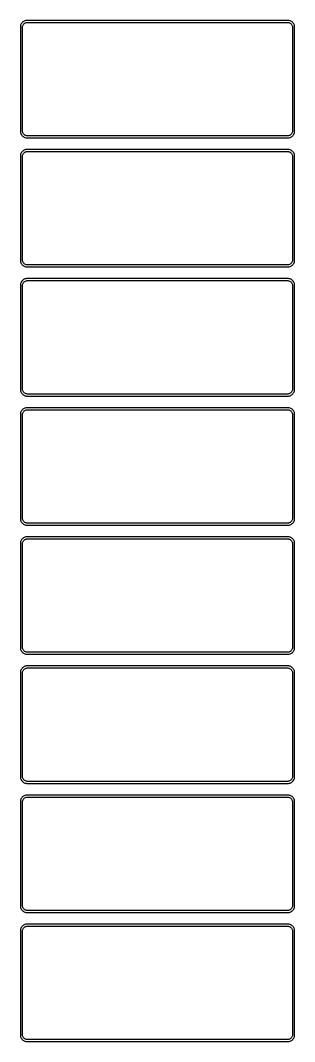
# Model space of a CAD drawing. Header units: metres. Extents: x -105 to 105, y 1440 to 2916.
# Drawn here: x -105 to 105, y 2133 to 2916 of the extents above; entities that cross this region are included whole.
import ezdxf

# ---------------------------------------------------------------- set-up
doc = ezdxf.new("R2010")
doc.units = ezdxf.units.M

msp = doc.modelspace()

# ---------------------------------------------------------------- linework, layer by layer
for p, q in [((-104.649, 2912.84), (-104.843, 2912.24)), ((-104.382, 2913.41), (-104.649, 2912.84)), ((-104.045, 2913.94), (-104.382, 2913.41)), ((-103.645, 2914.42), (-104.045, 2913.94)), ((-103.187, 2914.85), (-103.645, 2914.42)), ((-102.679, 2915.22), (-103.187, 2914.85)), ((-103.005, 2912.43), (-102.736, 2912.85)), ((-102.736, 2912.85), (-102.416, 2913.24)), ((-102.129, 2915.52), (-102.679, 2915.22)), ((-102.416, 2913.24), (-102.05, 2913.58)), ((-101.545, 2915.76), (-102.129, 2915.52)), ((-102.05, 2913.58), (-101.643, 2913.88)), ((-101.643, 2913.88), (-101.203, 2914.12)), ((-100.937, 2915.91), (-101.545, 2915.76)), ((-101.203, 2914.12), (-100.736, 2914.3)), ((-100.314, 2915.99), (-100.937, 2915.91)), ((-100.736, 2914.3), (-100.25, 2914.43)), ((100.314, 2915.99), (-100.314, 2915.99)), ((-100.25, 2914.43), (-99.7512, 2914.49)), ((-99.7512, 2914.49), (99.7512, 2914.49)), ((99.7512, 2914.49), (100.25, 2914.43)), ((100.25, 2914.43), (100.736, 2914.3)), ((100.937, 2915.91), (100.314, 2915.99)), ((100.736, 2914.3), (101.203, 2914.12)), ((101.545, 2915.76), (100.937, 2915.91)), ((101.203, 2914.12), (101.643, 2913.88)), ((102.129, 2915.52), (101.545, 2915.76)), ((101.643, 2913.88), (102.05, 2913.58)), ((102.05, 2913.58), (102.416, 2913.24)), ((102.679, 2915.22), (102.129, 2915.52)), ((102.416, 2913.24), (102.736, 2912.85)), ((103.187, 2914.85), (102.679, 2915.22)), ((102.736, 2912.85), (103.005, 2912.43)), ((103.645, 2914.42), (103.187, 2914.85)), ((104.045, 2913.94), (103.645, 2914.42)), ((104.382, 2913.41), (104.045, 2913.94)), ((104.649, 2912.84), (104.382, 2913.41)), ((104.843, 2912.24), (104.649, 2912.84)), ((-104.961, 2911.63), (-105, 2911)), ((-105, 2911), (-105, 2831)), ((-104.843, 2912.24), (-104.961, 2911.63)), ((-103.5, 2910.5), (-103.468, 2911)), ((-103.5, 2831.5), (-103.5, 2910.5)), ((-103.468, 2911), (-103.374, 2911.49)), ((-103.374, 2911.49), (-103.219, 2911.97)), ((-103.219, 2911.97), (-103.005, 2912.43)), ((103.005, 2912.43), (103.219, 2911.97)), ((103.219, 2911.97), (103.374, 2911.49)), ((103.374, 2911.49), (103.468, 2911)), ((103.468, 2911), (103.5, 2910.5)), ((103.5, 2910.5), (103.5, 2831.5)), ((104.961, 2911.63), (104.843, 2912.24)), ((105, 2911), (104.961, 2911.63)), ((105, 2831), (105, 2911)), ((-105, 2831), (-104.961, 2830.37)), ((-104.961, 2830.37), (-104.843, 2829.76)), ((-104.843, 2829.76), (-104.649, 2829.16)), ((-104.649, 2829.16), (-104.382, 2828.59)), ((-104.382, 2828.59), (-104.045, 2828.06)), ((-104.045, 2828.06), (-103.645, 2827.58)), ((-103.645, 2827.58), (-103.187, 2827.15)), ((-103.468, 2831), (-103.5, 2831.5)), ((-103.374, 2830.51), (-103.468, 2831)), ((-103.219, 2830.03), (-103.374, 2830.51)), ((-103.005, 2829.57), (-103.219, 2830.03)), ((-103.187, 2827.15), (-102.679, 2826.78)), ((-102.736, 2829.15), (-103.005, 2829.57)), ((-102.416, 2828.76), (-102.736, 2829.15)), ((-102.679, 2826.78), (-102.129, 2826.48)), ((-102.05, 2828.42), (-102.416, 2828.76)), ((-101.643, 2828.12), (-102.05, 2828.42)), ((-101.203, 2827.88), (-101.643, 2828.12)), ((-100.736, 2827.7), (-101.203, 2827.88)), ((-100.25, 2827.57), (-100.736, 2827.7)), ((-99.7512, 2827.51), (-100.25, 2827.57)), ((99.7512, 2827.51), (-99.7512, 2827.51)), ((100.25, 2827.57), (99.7512, 2827.51)), ((100.736, 2827.7), (100.25, 2827.57)), ((101.203, 2827.88), (100.736, 2827.7)), ((101.643, 2828.12), (101.203, 2827.88)), ((102.05, 2828.42), (101.643, 2828.12)), ((102.416, 2828.76), (102.05, 2828.42)), ((102.129, 2826.48), (102.679, 2826.78)), ((102.736, 2829.15), (102.416, 2828.76)), ((102.679, 2826.78), (103.187, 2827.15)), ((103.005, 2829.57), (102.736, 2829.15)), ((103.219, 2830.03), (103.005, 2829.57)), ((103.187, 2827.15), (103.645, 2827.58)), ((103.374, 2830.51), (103.219, 2830.03)), ((103.468, 2831), (103.374, 2830.51)), ((103.5, 2831.5), (103.468, 2831)), ((103.645, 2827.58), (104.045, 2828.06)), ((104.045, 2828.06), (104.382, 2828.59)), ((104.382, 2828.59), (104.649, 2829.16)), ((104.649, 2829.16), (104.843, 2829.76)), ((104.843, 2829.76), (104.961, 2830.37)), ((104.961, 2830.37), (105, 2831)), ((-102.129, 2826.48), (-101.545, 2826.24)), ((-101.545, 2826.24), (-100.937, 2826.09)), ((-100.937, 2826.09), (-100.314, 2826.01)), ((-100.314, 2826.01), (100.314, 2826.01)), ((100.314, 2826.01), (100.937, 2826.09)), ((100.937, 2826.09), (101.545, 2826.24)), ((101.545, 2826.24), (102.129, 2826.48)), ((-104.961, 2812.63), (-105, 2812)), ((-105, 2812), (-105, 2732)), ((-104.843, 2813.24), (-104.961, 2812.63)), ((-104.649, 2813.84), (-104.843, 2813.24)), ((-104.382, 2814.41), (-104.649, 2813.84)), ((-104.045, 2814.94), (-104.382, 2814.41)), ((-103.645, 2815.42), (-104.045, 2814.94)), ((-103.187, 2815.85), (-103.645, 2815.42)), ((-103.5, 2811.5), (-103.468, 2812)), ((-103.5, 2732.5), (-103.5, 2811.5)), ((-103.468, 2812), (-103.374, 2812.49)), ((-103.374, 2812.49), (-103.219, 2812.97)), ((-103.219, 2812.97), (-103.005, 2813.43)), ((-102.679, 2816.22), (-103.187, 2815.85)), ((-103.005, 2813.43), (-102.736, 2813.85)), ((-102.736, 2813.85), (-102.416, 2814.24)), ((-102.129, 2816.52), (-102.679, 2816.22)), ((-102.416, 2814.24), (-102.05, 2814.58)), ((-101.545, 2816.76), (-102.129, 2816.52)), ((-102.05, 2814.58), (-101.643, 2814.88)), ((-101.643, 2814.88), (-101.203, 2815.12)), ((-100.937, 2816.91), (-101.545, 2816.76)), ((-101.203, 2815.12), (-100.736, 2815.3)), ((-100.314, 2816.99), (-100.937, 2816.91)), ((-100.736, 2815.3), (-100.25, 2815.43)), ((100.314, 2816.99), (-100.314, 2816.99)), ((-100.25, 2815.43), (-99.7512, 2815.49)), ((-99.7512, 2815.49), (99.7512, 2815.49)), ((99.7512, 2815.49), (100.25, 2815.43)), ((100.25, 2815.43), (100.736, 2815.3)), ((100.937, 2816.91), (100.314, 2816.99)), ((100.736, 2815.3), (101.203, 2815.12)), ((101.545, 2816.76), (100.937, 2816.91)), ((101.203, 2815.12), (101.643, 2814.88)), ((102.129, 2816.52), (101.545, 2816.76)), ((101.643, 2814.88), (102.05, 2814.58)), ((102.05, 2814.58), (102.416, 2814.24)), ((102.679, 2816.22), (102.129, 2816.52)), ((102.416, 2814.24), (102.736, 2813.85)), ((103.187, 2815.85), (102.679, 2816.22)), ((102.736, 2813.85), (103.005, 2813.43)), ((103.005, 2813.43), (103.219, 2812.97)), ((103.645, 2815.42), (103.187, 2815.85)), ((103.219, 2812.97), (103.374, 2812.49)), ((103.374, 2812.49), (103.468, 2812)), ((103.468, 2812), (103.5, 2811.5)), ((103.5, 2811.5), (103.5, 2732.5)), ((104.045, 2814.94), (103.645, 2815.42)), ((104.382, 2814.41), (104.045, 2814.94)), ((104.649, 2813.84), (104.382, 2814.41)), ((104.843, 2813.24), (104.649, 2813.84)), ((104.961, 2812.63), (104.843, 2813.24)), ((105, 2812), (104.961, 2812.63)), ((105, 2732), (105, 2812)), ((-105, 2732), (-104.961, 2731.37)), ((-104.961, 2731.37), (-104.843, 2730.76)), ((-104.843, 2730.76), (-104.649, 2730.16)), ((-104.649, 2730.16), (-104.382, 2729.59)), ((-104.382, 2729.59), (-104.045, 2729.06)), ((-104.045, 2729.06), (-103.645, 2728.58)), ((-103.645, 2728.58), (-103.187, 2728.15)), ((-103.468, 2732), (-103.5, 2732.5)), ((-103.374, 2731.51), (-103.468, 2732)), ((-103.219, 2731.03), (-103.374, 2731.51)), ((-103.005, 2730.57), (-103.219, 2731.03)), ((-103.187, 2728.15), (-102.679, 2727.78)), ((-102.736, 2730.15), (-103.005, 2730.57)), ((-102.416, 2729.76), (-102.736, 2730.15)), ((-102.679, 2727.78), (-102.129, 2727.48)), ((-102.05, 2729.42), (-102.416, 2729.76)), ((-102.129, 2727.48), (-101.545, 2727.24)), ((-101.643, 2729.12), (-102.05, 2729.42)), ((-101.203, 2728.88), (-101.643, 2729.12)), ((-101.545, 2727.24), (-100.937, 2727.09)), ((-100.736, 2728.7), (-101.203, 2728.88)), ((-100.937, 2727.09), (-100.314, 2727.01)), ((-100.25, 2728.57), (-100.736, 2728.7)), ((-100.314, 2727.01), (100.314, 2727.01)), ((-99.7512, 2728.51), (-100.25, 2728.57)), ((99.7512, 2728.51), (-99.7512, 2728.51)), ((100.25, 2728.57), (99.7512, 2728.51)), ((100.736, 2728.7), (100.25, 2728.57)), ((100.314, 2727.01), (100.937, 2727.09)), ((101.203, 2728.88), (100.736, 2728.7)), ((100.937, 2727.09), (101.545, 2727.24)), ((101.643, 2729.12), (101.203, 2728.88)), ((101.545, 2727.24), (102.129, 2727.48)), ((102.05, 2729.42), (101.643, 2729.12)), ((102.416, 2729.76), (102.05, 2729.42)), ((102.129, 2727.48), (102.679, 2727.78)), ((102.736, 2730.15), (102.416, 2729.76)), ((102.679, 2727.78), (103.187, 2728.15)), ((103.005, 2730.57), (102.736, 2730.15)), ((103.219, 2731.03), (103.005, 2730.57)), ((103.187, 2728.15), (103.645, 2728.58)), ((103.374, 2731.51), (103.219, 2731.03)), ((103.468, 2732), (103.374, 2731.51)), ((103.5, 2732.5), (103.468, 2732)), ((103.645, 2728.58), (104.045, 2729.06)), ((104.045, 2729.06), (104.382, 2729.59)), ((104.382, 2729.59), (104.649, 2730.16)), ((104.649, 2730.16), (104.843, 2730.76)), ((104.843, 2730.76), (104.961, 2731.37)), ((104.961, 2731.37), (105, 2732)), ((-102.679, 2717.22), (-103.187, 2716.85)), ((-102.129, 2717.52), (-102.679, 2717.22)), ((-101.545, 2717.76), (-102.129, 2717.52)), ((-100.937, 2717.91), (-101.545, 2717.76)), ((-100.314, 2717.99), (-100.937, 2717.91)), ((100.314, 2717.99), (-100.314, 2717.99)), ((100.937, 2717.91), (100.314, 2717.99)), ((101.545, 2717.76), (100.937, 2717.91)), ((102.129, 2717.52), (101.545, 2717.76)), ((102.679, 2717.22), (102.129, 2717.52)), ((103.187, 2716.85), (102.679, 2717.22)), ((-104.961, 2713.63), (-105, 2713)), ((-105, 2713), (-105, 2633)), ((-104.843, 2714.24), (-104.961, 2713.63)), ((-104.649, 2714.84), (-104.843, 2714.24)), ((-104.382, 2715.41), (-104.649, 2714.84)), ((-104.045, 2715.94), (-104.382, 2715.41)), ((-103.645, 2716.42), (-104.045, 2715.94)), ((-103.187, 2716.85), (-103.645, 2716.42)), ((-103.5, 2712.5), (-103.468, 2713)), ((-103.5, 2633.5), (-103.5, 2712.5)), ((-103.468, 2713), (-103.374, 2713.49)), ((-103.374, 2713.49), (-103.219, 2713.97)), ((-103.219, 2713.97), (-103.005, 2714.43)), ((-103.005, 2714.43), (-102.736, 2714.85)), ((-102.736, 2714.85), (-102.416, 2715.24)), ((-102.416, 2715.24), (-102.05, 2715.58)), ((-102.05, 2715.58), (-101.643, 2715.88)), ((-101.643, 2715.88), (-101.203, 2716.12)), ((-101.203, 2716.12), (-100.736, 2716.3)), ((-100.736, 2716.3), (-100.25, 2716.43)), ((-100.25, 2716.43), (-99.7512, 2716.49)), ((-99.7512, 2716.49), (99.7512, 2716.49)), ((99.7512, 2716.49), (100.25, 2716.43)), ((100.25, 2716.43), (100.736, 2716.3)), ((100.736, 2716.3), (101.203, 2716.12)), ((101.203, 2716.12), (101.643, 2715.88)), ((101.643, 2715.88), (102.05, 2715.58)), ((102.05, 2715.58), (102.416, 2715.24)), ((102.416, 2715.24), (102.736, 2714.85)), ((102.736, 2714.85), (103.005, 2714.43)), ((103.005, 2714.43), (103.219, 2713.97)), ((103.645, 2716.42), (103.187, 2716.85)), ((103.219, 2713.97), (103.374, 2713.49)), ((103.374, 2713.49), (103.468, 2713)), ((103.468, 2713), (103.5, 2712.5)), ((103.5, 2712.5), (103.5, 2633.5)), ((104.045, 2715.94), (103.645, 2716.42)), ((104.382, 2715.41), (104.045, 2715.94)), ((104.649, 2714.84), (104.382, 2715.41)), ((104.843, 2714.24), (104.649, 2714.84)), ((104.961, 2713.63), (104.843, 2714.24)), ((105, 2713), (104.961, 2713.63)), ((105, 2633), (105, 2713)), ((-105, 2633), (-104.961, 2632.37)), ((-104.961, 2632.37), (-104.843, 2631.76)), ((-104.843, 2631.76), (-104.649, 2631.16)), ((-104.649, 2631.16), (-104.382, 2630.59)), ((-103.468, 2633), (-103.5, 2633.5)), ((-103.374, 2632.51), (-103.468, 2633)), ((-103.219, 2632.03), (-103.374, 2632.51)), ((-103.005, 2631.57), (-103.219, 2632.03)), ((-102.736, 2631.15), (-103.005, 2631.57)), ((-102.416, 2630.76), (-102.736, 2631.15)), ((102.736, 2631.15), (102.416, 2630.76)), ((103.005, 2631.57), (102.736, 2631.15)), ((103.219, 2632.03), (103.005, 2631.57)), ((103.374, 2632.51), (103.219, 2632.03)), ((103.468, 2633), (103.374, 2632.51)), ((103.5, 2633.5), (103.468, 2633)), ((104.382, 2630.59), (104.649, 2631.16)), ((104.649, 2631.16), (104.843, 2631.76)), ((104.843, 2631.76), (104.961, 2632.37)), ((104.961, 2632.37), (105, 2633)), ((-104.382, 2630.59), (-104.045, 2630.06)), ((-104.045, 2630.06), (-103.645, 2629.58)), ((-103.645, 2629.58), (-103.187, 2629.15)), ((-103.187, 2629.15), (-102.679, 2628.78)), ((-102.679, 2628.78), (-102.129, 2628.48)), ((-102.05, 2630.42), (-102.416, 2630.76)), ((-102.129, 2628.48), (-101.545, 2628.24)), ((-101.643, 2630.12), (-102.05, 2630.42)), ((-101.203, 2629.88), (-101.643, 2630.12)), ((-101.545, 2628.24), (-100.937, 2628.09)), ((-100.736, 2629.7), (-101.203, 2629.88)), ((-100.937, 2628.09), (-100.314, 2628.01)), ((-100.25, 2629.57), (-100.736, 2629.7)), ((-100.314, 2628.01), (100.314, 2628.01)), ((-99.7512, 2629.51), (-100.25, 2629.57)), ((99.7512, 2629.51), (-99.7512, 2629.51)), ((100.25, 2629.57), (99.7512, 2629.51)), ((100.736, 2629.7), (100.25, 2629.57)), ((100.314, 2628.01), (100.937, 2628.09)), ((101.203, 2629.88), (100.736, 2629.7)), ((100.937, 2628.09), (101.545, 2628.24)), ((101.643, 2630.12), (101.203, 2629.88)), ((101.545, 2628.24), (102.129, 2628.48)), ((102.05, 2630.42), (101.643, 2630.12)), ((102.416, 2630.76), (102.05, 2630.42)), ((102.129, 2628.48), (102.679, 2628.78)), ((102.679, 2628.78), (103.187, 2629.15)), ((103.187, 2629.15), (103.645, 2629.58)), ((103.645, 2629.58), (104.045, 2630.06)), ((104.045, 2630.06), (104.382, 2630.59)), ((-104.843, 2615.24), (-104.961, 2614.63)), ((-104.649, 2615.84), (-104.843, 2615.24)), ((-104.382, 2616.41), (-104.649, 2615.84)), ((-104.045, 2616.94), (-104.382, 2616.41)), ((-103.645, 2617.42), (-104.045, 2616.94)), ((-103.187, 2617.85), (-103.645, 2617.42)), ((-103.219, 2614.97), (-103.005, 2615.43)), ((-102.679, 2618.22), (-103.187, 2617.85)), ((-103.005, 2615.43), (-102.736, 2615.85)), ((-102.736, 2615.85), (-102.416, 2616.24)), ((-102.129, 2618.52), (-102.679, 2618.22)), ((-102.416, 2616.24), (-102.05, 2616.58)), ((-101.545, 2618.76), (-102.129, 2618.52)), ((-102.05, 2616.58), (-101.643, 2616.88)), ((-101.643, 2616.88), (-101.203, 2617.12)), ((-100.937, 2618.91), (-101.545, 2618.76)), ((-101.203, 2617.12), (-100.736, 2617.3)), ((-100.314, 2618.99), (-100.937, 2618.91)), ((-100.736, 2617.3), (-100.25, 2617.43)), ((100.314, 2618.99), (-100.314, 2618.99)), ((-100.25, 2617.43), (-99.7512, 2617.49)), ((-99.7512, 2617.49), (99.7512, 2617.49)), ((99.7512, 2617.49), (100.25, 2617.43)), ((100.25, 2617.43), (100.736, 2617.3)), ((100.937, 2618.91), (100.314, 2618.99)), ((100.736, 2617.3), (101.203, 2617.12)), ((101.545, 2618.76), (100.937, 2618.91)), ((101.203, 2617.12), (101.643, 2616.88)), ((102.129, 2618.52), (101.545, 2618.76)), ((101.643, 2616.88), (102.05, 2616.58)), ((102.05, 2616.58), (102.416, 2616.24)), ((102.679, 2618.22), (102.129, 2618.52)), ((102.416, 2616.24), (102.736, 2615.85)), ((103.187, 2617.85), (102.679, 2618.22)), ((102.736, 2615.85), (103.005, 2615.43)), ((103.005, 2615.43), (103.219, 2614.97)), ((103.645, 2617.42), (103.187, 2617.85)), ((104.045, 2616.94), (103.645, 2617.42)), ((104.382, 2616.41), (104.045, 2616.94)), ((104.649, 2615.84), (104.382, 2616.41)), ((104.843, 2615.24), (104.649, 2615.84)), ((104.961, 2614.63), (104.843, 2615.24)), ((-104.961, 2614.63), (-105, 2614)), ((-105, 2614), (-105, 2534)), ((-103.5, 2613.5), (-103.468, 2614)), ((-103.5, 2534.5), (-103.5, 2613.5)), ((-103.468, 2614), (-103.374, 2614.49)), ((-103.374, 2614.49), (-103.219, 2614.97)), ((103.219, 2614.97), (103.374, 2614.49)), ((103.374, 2614.49), (103.468, 2614)), ((103.468, 2614), (103.5, 2613.5)), ((103.5, 2613.5), (103.5, 2534.5)), ((105, 2614), (104.961, 2614.63)), ((105, 2534), (105, 2614)), ((-105, 2534), (-104.961, 2533.37)), ((-104.961, 2533.37), (-104.843, 2532.76)), ((-104.843, 2532.76), (-104.649, 2532.16)), ((-104.649, 2532.16), (-104.382, 2531.59)), ((-104.382, 2531.59), (-104.045, 2531.06)), ((-104.045, 2531.06), (-103.645, 2530.58)), ((-103.645, 2530.58), (-103.187, 2530.15)), ((-103.468, 2534), (-103.5, 2534.5)), ((-103.374, 2533.51), (-103.468, 2534)), ((-103.219, 2533.03), (-103.374, 2533.51)), ((-103.005, 2532.57), (-103.219, 2533.03)), ((-103.187, 2530.15), (-102.679, 2529.78)), ((-102.736, 2532.15), (-103.005, 2532.57)), ((-102.416, 2531.76), (-102.736, 2532.15)), ((-102.679, 2529.78), (-102.129, 2529.48)), ((-102.05, 2531.42), (-102.416, 2531.76)), ((-102.129, 2529.48), (-101.545, 2529.24)), ((-101.643, 2531.12), (-102.05, 2531.42)), ((-101.203, 2530.88), (-101.643, 2531.12)), ((-101.545, 2529.24), (-100.937, 2529.09)), ((-100.736, 2530.7), (-101.203, 2530.88)), ((-100.937, 2529.09), (-100.314, 2529.01)), ((-100.25, 2530.57), (-100.736, 2530.7)), ((-99.7512, 2530.51), (-100.25, 2530.57)), ((99.7512, 2530.51), (-99.7512, 2530.51)), ((100.25, 2530.57), (99.7512, 2530.51)), ((100.736, 2530.7), (100.25, 2530.57)), ((100.314, 2529.01), (100.937, 2529.09)), ((101.203, 2530.88), (100.736, 2530.7)), ((100.937, 2529.09), (101.545, 2529.24)), ((101.643, 2531.12), (101.203, 2530.88)), ((101.545, 2529.24), (102.129, 2529.48)), ((102.05, 2531.42), (101.643, 2531.12)), ((102.416, 2531.76), (102.05, 2531.42)), ((102.129, 2529.48), (102.679, 2529.78)), ((102.736, 2532.15), (102.416, 2531.76)), ((102.679, 2529.78), (103.187, 2530.15)), ((103.005, 2532.57), (102.736, 2532.15)), ((103.219, 2533.03), (103.005, 2532.57)), ((103.187, 2530.15), (103.645, 2530.58)), ((103.374, 2533.51), (103.219, 2533.03)), ((103.468, 2534), (103.374, 2533.51)), ((103.5, 2534.5), (103.468, 2534)), ((103.645, 2530.58), (104.045, 2531.06)), ((104.045, 2531.06), (104.382, 2531.59)), ((104.382, 2531.59), (104.649, 2532.16)), ((104.649, 2532.16), (104.843, 2532.76)), ((104.843, 2532.76), (104.961, 2533.37)), ((104.961, 2533.37), (105, 2534)), ((-100.314, 2529.01), (100.314, 2529.01)), ((-104.961, 2515.63), (-105, 2515)), ((-105, 2515), (-105, 2435)), ((-104.843, 2516.24), (-104.961, 2515.63)), ((-104.649, 2516.84), (-104.843, 2516.24)), ((-104.382, 2517.41), (-104.649, 2516.84)), ((-104.045, 2517.94), (-104.382, 2517.41)), ((-103.645, 2518.42), (-104.045, 2517.94)), ((-103.187, 2518.85), (-103.645, 2518.42)), ((-103.5, 2514.5), (-103.468, 2515)), ((-103.5, 2435.5), (-103.5, 2514.5)), ((-103.468, 2515), (-103.374, 2515.49)), ((-103.374, 2515.49), (-103.219, 2515.97)), ((-103.219, 2515.97), (-103.005, 2516.43)), ((-102.679, 2519.22), (-103.187, 2518.85)), ((-103.005, 2516.43), (-102.736, 2516.85)), ((-102.736, 2516.85), (-102.416, 2517.24)), ((-102.129, 2519.52), (-102.679, 2519.22)), ((-102.416, 2517.24), (-102.05, 2517.58)), ((-101.545, 2519.76), (-102.129, 2519.52)), ((-102.05, 2517.58), (-101.643, 2517.88)), ((-101.643, 2517.88), (-101.203, 2518.12)), ((-100.937, 2519.91), (-101.545, 2519.76)), ((-101.203, 2518.12), (-100.736, 2518.3)), ((-100.314, 2519.99), (-100.937, 2519.91)), ((-100.736, 2518.3), (-100.25, 2518.43)), ((100.314, 2519.99), (-100.314, 2519.99)), ((-100.25, 2518.43), (-99.7512, 2518.49)), ((-99.7512, 2518.49), (99.7512, 2518.49)), ((99.7512, 2518.49), (100.25, 2518.43)), ((100.25, 2518.43), (100.736, 2518.3)), ((100.937, 2519.91), (100.314, 2519.99)), ((100.736, 2518.3), (101.203, 2518.12)), ((101.545, 2519.76), (100.937, 2519.91)), ((101.203, 2518.12), (101.643, 2517.88)), ((102.129, 2519.52), (101.545, 2519.76)), ((101.643, 2517.88), (102.05, 2517.58)), ((102.05, 2517.58), (102.416, 2517.24)), ((102.679, 2519.22), (102.129, 2519.52)), ((102.416, 2517.24), (102.736, 2516.85)), ((103.187, 2518.85), (102.679, 2519.22)), ((102.736, 2516.85), (103.005, 2516.43)), ((103.005, 2516.43), (103.219, 2515.97)), ((103.645, 2518.42), (103.187, 2518.85)), ((103.219, 2515.97), (103.374, 2515.49)), ((103.374, 2515.49), (103.468, 2515)), ((103.468, 2515), (103.5, 2514.5)), ((103.5, 2514.5), (103.5, 2435.5)), ((104.045, 2517.94), (103.645, 2518.42)), ((104.382, 2517.41), (104.045, 2517.94)), ((104.649, 2516.84), (104.382, 2517.41)), ((104.843, 2516.24), (104.649, 2516.84)), ((104.961, 2515.63), (104.843, 2516.24)), ((105, 2515), (104.961, 2515.63)), ((105, 2435), (105, 2515)), ((-103.468, 2435), (-103.5, 2435.5)), ((103.5, 2435.5), (103.468, 2435)), ((-105, 2435), (-104.961, 2434.37)), ((-104.961, 2434.37), (-104.843, 2433.76)), ((-104.843, 2433.76), (-104.649, 2433.16)), ((-104.649, 2433.16), (-104.382, 2432.59)), ((-104.382, 2432.59), (-104.045, 2432.06)), ((-104.045, 2432.06), (-103.645, 2431.58)), ((-103.645, 2431.58), (-103.187, 2431.15)), ((-103.374, 2434.51), (-103.468, 2435)), ((-103.219, 2434.03), (-103.374, 2434.51)), ((-103.005, 2433.57), (-103.219, 2434.03)), ((-103.187, 2431.15), (-102.679, 2430.78)), ((-102.736, 2433.15), (-103.005, 2433.57)), ((-102.416, 2432.76), (-102.736, 2433.15)), ((-102.679, 2430.78), (-102.129, 2430.48)), ((-102.05, 2432.42), (-102.416, 2432.76)), ((-102.129, 2430.48), (-101.545, 2430.24)), ((-101.643, 2432.12), (-102.05, 2432.42)), ((-101.203, 2431.88), (-101.643, 2432.12)), ((-101.545, 2430.24), (-100.937, 2430.09)), ((-100.736, 2431.7), (-101.203, 2431.88)), ((-100.937, 2430.09), (-100.314, 2430.01)), ((-100.25, 2431.57), (-100.736, 2431.7)), ((-100.314, 2430.01), (100.314, 2430.01)), ((-99.7512, 2431.51), (-100.25, 2431.57)), ((99.7512, 2431.51), (-99.7512, 2431.51)), ((100.25, 2431.57), (99.7512, 2431.51)), ((100.736, 2431.7), (100.25, 2431.57)), ((100.314, 2430.01), (100.937, 2430.09)), ((101.203, 2431.88), (100.736, 2431.7)), ((100.937, 2430.09), (101.545, 2430.24)), ((101.643, 2432.12), (101.203, 2431.88)), ((101.545, 2430.24), (102.129, 2430.48)), ((102.05, 2432.42), (101.643, 2432.12)), ((102.416, 2432.76), (102.05, 2432.42)), ((102.129, 2430.48), (102.679, 2430.78)), ((102.736, 2433.15), (102.416, 2432.76)), ((102.679, 2430.78), (103.187, 2431.15)), ((103.005, 2433.57), (102.736, 2433.15)), ((103.219, 2434.03), (103.005, 2433.57)), ((103.187, 2431.15), (103.645, 2431.58)), ((103.374, 2434.51), (103.219, 2434.03)), ((103.468, 2435), (103.374, 2434.51)), ((103.645, 2431.58), (104.045, 2432.06)), ((104.045, 2432.06), (104.382, 2432.59)), ((104.382, 2432.59), (104.649, 2433.16)), ((104.649, 2433.16), (104.843, 2433.76)), ((104.843, 2433.76), (104.961, 2434.37)), ((104.961, 2434.37), (105, 2435)), ((-103.645, 2419.42), (-104.045, 2418.94)), ((-103.187, 2419.85), (-103.645, 2419.42)), ((-102.679, 2420.22), (-103.187, 2419.85)), ((-102.129, 2420.52), (-102.679, 2420.22)), ((-101.545, 2420.76), (-102.129, 2420.52)), ((-100.937, 2420.91), (-101.545, 2420.76)), ((-100.314, 2420.99), (-100.937, 2420.91)), ((-100.736, 2419.3), (-100.25, 2419.43)), ((100.314, 2420.99), (-100.314, 2420.99)), ((-100.25, 2419.43), (-99.7512, 2419.49)), ((-99.7512, 2419.49), (99.7512, 2419.49)), ((99.7512, 2419.49), (100.25, 2419.43)), ((100.25, 2419.43), (100.736, 2419.3)), ((100.937, 2420.91), (100.314, 2420.99)), ((101.545, 2420.76), (100.937, 2420.91)), ((102.129, 2420.52), (101.545, 2420.76)), ((102.679, 2420.22), (102.129, 2420.52)), ((103.187, 2419.85), (102.679, 2420.22)), ((103.645, 2419.42), (103.187, 2419.85)), ((104.045, 2418.94), (103.645, 2419.42)), ((-104.961, 2416.63), (-105, 2416)), ((-105, 2416), (-105, 2336)), ((-104.843, 2417.24), (-104.961, 2416.63)), ((-104.649, 2417.84), (-104.843, 2417.24)), ((-104.382, 2418.41), (-104.649, 2417.84)), ((-104.045, 2418.94), (-104.382, 2418.41)), ((-103.5, 2415.5), (-103.468, 2416)), ((-103.5, 2336.5), (-103.5, 2415.5)), ((-103.468, 2416), (-103.374, 2416.49)), ((-103.374, 2416.49), (-103.219, 2416.97)), ((-103.219, 2416.97), (-103.005, 2417.43)), ((-103.005, 2417.43), (-102.736, 2417.85)), ((-102.736, 2417.85), (-102.416, 2418.24)), ((-102.416, 2418.24), (-102.05, 2418.58)), ((-102.05, 2418.58), (-101.643, 2418.88)), ((-101.643, 2418.88), (-101.203, 2419.12)), ((-101.203, 2419.12), (-100.736, 2419.3)), ((100.736, 2419.3), (101.203, 2419.12)), ((101.203, 2419.12), (101.643, 2418.88)), ((101.643, 2418.88), (102.05, 2418.58)), ((102.05, 2418.58), (102.416, 2418.24)), ((102.416, 2418.24), (102.736, 2417.85)), ((102.736, 2417.85), (103.005, 2417.43)), ((103.005, 2417.43), (103.219, 2416.97)), ((103.219, 2416.97), (103.374, 2416.49)), ((103.374, 2416.49), (103.468, 2416)), ((103.468, 2416), (103.5, 2415.5)), ((103.5, 2415.5), (103.5, 2336.5)), ((104.382, 2418.41), (104.045, 2418.94)), ((104.649, 2417.84), (104.382, 2418.41)), ((104.843, 2417.24), (104.649, 2417.84)), ((104.961, 2416.63), (104.843, 2417.24)), ((105, 2416), (104.961, 2416.63)), ((105, 2336), (105, 2416)), ((-105, 2336), (-104.961, 2335.37)), ((-104.961, 2335.37), (-104.843, 2334.76)), ((-104.843, 2334.76), (-104.649, 2334.16)), ((-104.649, 2334.16), (-104.382, 2333.59)), ((-104.382, 2333.59), (-104.045, 2333.06)), ((-103.468, 2336), (-103.5, 2336.5)), ((-103.374, 2335.51), (-103.468, 2336)), ((-103.219, 2335.03), (-103.374, 2335.51)), ((-103.005, 2334.57), (-103.219, 2335.03)), ((-102.736, 2334.15), (-103.005, 2334.57)), ((-102.416, 2333.76), (-102.736, 2334.15)), ((-102.05, 2333.42), (-102.416, 2333.76)), ((-101.643, 2333.12), (-102.05, 2333.42)), ((102.05, 2333.42), (101.643, 2333.12)), ((102.416, 2333.76), (102.05, 2333.42)), ((102.736, 2334.15), (102.416, 2333.76)), ((103.005, 2334.57), (102.736, 2334.15)), ((103.219, 2335.03), (103.005, 2334.57)), ((103.374, 2335.51), (103.219, 2335.03)), ((103.468, 2336), (103.374, 2335.51)), ((103.5, 2336.5), (103.468, 2336)), ((104.045, 2333.06), (104.382, 2333.59)), ((104.382, 2333.59), (104.649, 2334.16)), ((104.649, 2334.16), (104.843, 2334.76)), ((104.843, 2334.76), (104.961, 2335.37)), ((104.961, 2335.37), (105, 2336)), ((-104.045, 2333.06), (-103.645, 2332.58)), ((-103.645, 2332.58), (-103.187, 2332.15)), ((-103.187, 2332.15), (-102.679, 2331.78)), ((-102.679, 2331.78), (-102.129, 2331.48)), ((-102.129, 2331.48), (-101.545, 2331.24)), ((-101.203, 2332.88), (-101.643, 2333.12)), ((-101.545, 2331.24), (-100.937, 2331.09)), ((-100.736, 2332.7), (-101.203, 2332.88)), ((-100.937, 2331.09), (-100.314, 2331.01)), ((-100.25, 2332.57), (-100.736, 2332.7)), ((-100.314, 2331.01), (100.314, 2331.01)), ((-99.7512, 2332.51), (-100.25, 2332.57)), ((99.7512, 2332.51), (-99.7512, 2332.51)), ((100.25, 2332.57), (99.7512, 2332.51)), ((100.736, 2332.7), (100.25, 2332.57)), ((100.314, 2331.01), (100.937, 2331.09)), ((101.203, 2332.88), (100.736, 2332.7)), ((100.937, 2331.09), (101.545, 2331.24)), ((101.643, 2333.12), (101.203, 2332.88)), ((101.545, 2331.24), (102.129, 2331.48)), ((102.129, 2331.48), (102.679, 2331.78)), ((102.679, 2331.78), (103.187, 2332.15)), ((103.187, 2332.15), (103.645, 2332.58)), ((103.645, 2332.58), (104.045, 2333.06)), ((-104.961, 2317.63), (-105, 2317)), ((-104.843, 2318.24), (-104.961, 2317.63)), ((-104.649, 2318.84), (-104.843, 2318.24)), ((-104.382, 2319.41), (-104.649, 2318.84)), ((-104.045, 2319.94), (-104.382, 2319.41)), ((-103.645, 2320.42), (-104.045, 2319.94)), ((-103.187, 2320.85), (-103.645, 2320.42)), ((-103.374, 2317.49), (-103.219, 2317.97)), ((-103.219, 2317.97), (-103.005, 2318.43)), ((-102.679, 2321.22), (-103.187, 2320.85)), ((-103.005, 2318.43), (-102.736, 2318.85)), ((-102.736, 2318.85), (-102.416, 2319.24)), ((-102.129, 2321.52), (-102.679, 2321.22)), ((-102.416, 2319.24), (-102.05, 2319.58)), ((-101.545, 2321.76), (-102.129, 2321.52)), ((-102.05, 2319.58), (-101.643, 2319.88)), ((-101.643, 2319.88), (-101.203, 2320.12)), ((-100.937, 2321.91), (-101.545, 2321.76)), ((-101.203, 2320.12), (-100.736, 2320.3)), ((-100.314, 2321.99), (-100.937, 2321.91)), ((-100.736, 2320.3), (-100.25, 2320.43)), ((100.314, 2321.99), (-100.314, 2321.99)), ((-100.25, 2320.43), (-99.7512, 2320.49)), ((-99.7512, 2320.49), (99.7512, 2320.49)), ((99.7512, 2320.49), (100.25, 2320.43)), ((100.25, 2320.43), (100.736, 2320.3)), ((100.937, 2321.91), (100.314, 2321.99)), ((100.736, 2320.3), (101.203, 2320.12)), ((101.545, 2321.76), (100.937, 2321.91)), ((101.203, 2320.12), (101.643, 2319.88)), ((102.129, 2321.52), (101.545, 2321.76)), ((101.643, 2319.88), (102.05, 2319.58)), ((102.05, 2319.58), (102.416, 2319.24)), ((102.679, 2321.22), (102.129, 2321.52)), ((102.416, 2319.24), (102.736, 2318.85)), ((103.187, 2320.85), (102.679, 2321.22)), ((102.736, 2318.85), (103.005, 2318.43)), ((103.005, 2318.43), (103.219, 2317.97)), ((103.645, 2320.42), (103.187, 2320.85)), ((103.219, 2317.97), (103.374, 2317.49)), ((104.045, 2319.94), (103.645, 2320.42)), ((104.382, 2319.41), (104.045, 2319.94)), ((104.649, 2318.84), (104.382, 2319.41)), ((104.843, 2318.24), (104.649, 2318.84)), ((104.961, 2317.63), (104.843, 2318.24)), ((105, 2317), (104.961, 2317.63)), ((-105, 2317), (-105, 2237)), ((-103.5, 2316.5), (-103.468, 2317)), ((-103.5, 2237.5), (-103.5, 2316.5)), ((-103.468, 2317), (-103.374, 2317.49)), ((103.374, 2317.49), (103.468, 2317)), ((103.468, 2317), (103.5, 2316.5)), ((103.5, 2316.5), (103.5, 2237.5)), ((105, 2237), (105, 2317)), ((-105, 2237), (-104.961, 2236.37)), ((-104.961, 2236.37), (-104.843, 2235.76)), ((-104.843, 2235.76), (-104.649, 2235.16)), ((-104.649, 2235.16), (-104.382, 2234.59)), ((-104.382, 2234.59), (-104.045, 2234.06)), ((-104.045, 2234.06), (-103.645, 2233.58)), ((-103.645, 2233.58), (-103.187, 2233.15)), ((-103.468, 2237), (-103.5, 2237.5)), ((-103.374, 2236.51), (-103.468, 2237)), ((-103.219, 2236.03), (-103.374, 2236.51)), ((-103.005, 2235.57), (-103.219, 2236.03)), ((-103.187, 2233.15), (-102.679, 2232.78)), ((-102.736, 2235.15), (-103.005, 2235.57)), ((-102.416, 2234.76), (-102.736, 2235.15)), ((-102.679, 2232.78), (-102.129, 2232.48)), ((-102.05, 2234.42), (-102.416, 2234.76)), ((-102.129, 2232.48), (-101.545, 2232.24)), ((-101.643, 2234.12), (-102.05, 2234.42)), ((-101.203, 2233.88), (-101.643, 2234.12)), ((-101.545, 2232.24), (-100.937, 2232.09)), ((-100.736, 2233.7), (-101.203, 2233.88)), ((-100.937, 2232.09), (-100.314, 2232.01)), ((-100.25, 2233.57), (-100.736, 2233.7)), ((-100.314, 2232.01), (100.314, 2232.01)), ((-99.7512, 2233.51), (-100.25, 2233.57)), ((99.7512, 2233.51), (-99.7512, 2233.51)), ((100.25, 2233.57), (99.7512, 2233.51)), ((100.736, 2233.7), (100.25, 2233.57)), ((100.314, 2232.01), (100.937, 2232.09)), ((101.203, 2233.88), (100.736, 2233.7)), ((100.937, 2232.09), (101.545, 2232.24)), ((101.643, 2234.12), (101.203, 2233.88)), ((101.545, 2232.24), (102.129, 2232.48)), ((102.05, 2234.42), (101.643, 2234.12)), ((102.416, 2234.76), (102.05, 2234.42)), ((102.129, 2232.48), (102.679, 2232.78)), ((102.736, 2235.15), (102.416, 2234.76)), ((102.679, 2232.78), (103.187, 2233.15)), ((103.005, 2235.57), (102.736, 2235.15)), ((103.219, 2236.03), (103.005, 2235.57)), ((103.187, 2233.15), (103.645, 2233.58)), ((103.374, 2236.51), (103.219, 2236.03)), ((103.468, 2237), (103.374, 2236.51)), ((103.5, 2237.5), (103.468, 2237)), ((103.645, 2233.58), (104.045, 2234.06)), ((104.045, 2234.06), (104.382, 2234.59)), ((104.382, 2234.59), (104.649, 2235.16)), ((104.649, 2235.16), (104.843, 2235.76)), ((104.843, 2235.76), (104.961, 2236.37)), ((104.961, 2236.37), (105, 2237)), ((-104.961, 2218.63), (-105, 2218)), ((-105, 2218), (-105, 2138)), ((-104.843, 2219.24), (-104.961, 2218.63)), ((-104.649, 2219.84), (-104.843, 2219.24)), ((-104.382, 2220.41), (-104.649, 2219.84)), ((-104.045, 2220.94), (-104.382, 2220.41)), ((-103.645, 2221.42), (-104.045, 2220.94)), ((-103.187, 2221.85), (-103.645, 2221.42)), ((-103.5, 2217.5), (-103.468, 2218)), ((-103.5, 2138.5), (-103.5, 2217.5)), ((-103.468, 2218), (-103.374, 2218.49)), ((-103.374, 2218.49), (-103.219, 2218.97)), ((-103.219, 2218.97), (-103.005, 2219.43)), ((-102.679, 2222.22), (-103.187, 2221.85)), ((-103.005, 2219.43), (-102.736, 2219.85)), ((-102.736, 2219.85), (-102.416, 2220.24)), ((-102.129, 2222.52), (-102.679, 2222.22)), ((-102.416, 2220.24), (-102.05, 2220.58)), ((-101.545, 2222.76), (-102.129, 2222.52)), ((-102.05, 2220.58), (-101.643, 2220.88)), ((-101.643, 2220.88), (-101.203, 2221.12)), ((-100.937, 2222.91), (-101.545, 2222.76)), ((-101.203, 2221.12), (-100.736, 2221.3)), ((-100.314, 2222.99), (-100.937, 2222.91)), ((-100.736, 2221.3), (-100.25, 2221.43)), ((100.314, 2222.99), (-100.314, 2222.99)), ((-100.25, 2221.43), (-99.7512, 2221.49)), ((-99.7512, 2221.49), (99.7512, 2221.49)), ((99.7512, 2221.49), (100.25, 2221.43)), ((100.25, 2221.43), (100.736, 2221.3)), ((100.937, 2222.91), (100.314, 2222.99)), ((100.736, 2221.3), (101.203, 2221.12)), ((101.545, 2222.76), (100.937, 2222.91)), ((101.203, 2221.12), (101.643, 2220.88)), ((102.129, 2222.52), (101.545, 2222.76)), ((101.643, 2220.88), (102.05, 2220.58)), ((102.05, 2220.58), (102.416, 2220.24)), ((102.679, 2222.22), (102.129, 2222.52)), ((102.416, 2220.24), (102.736, 2219.85)), ((103.187, 2221.85), (102.679, 2222.22)), ((102.736, 2219.85), (103.005, 2219.43)), ((103.005, 2219.43), (103.219, 2218.97)), ((103.645, 2221.42), (103.187, 2221.85)), ((103.219, 2218.97), (103.374, 2218.49)), ((103.374, 2218.49), (103.468, 2218)), ((103.468, 2218), (103.5, 2217.5)), ((103.5, 2217.5), (103.5, 2138.5)), ((104.045, 2220.94), (103.645, 2221.42)), ((104.382, 2220.41), (104.045, 2220.94)), ((104.649, 2219.84), (104.382, 2220.41)), ((104.843, 2219.24), (104.649, 2219.84)), ((104.961, 2218.63), (104.843, 2219.24)), ((105, 2218), (104.961, 2218.63)), ((105, 2138), (105, 2218)), ((-105, 2138), (-104.961, 2137.37)), ((-103.468, 2138), (-103.5, 2138.5)), ((-103.374, 2137.51), (-103.468, 2138)), ((103.468, 2138), (103.374, 2137.51)), ((103.5, 2138.5), (103.468, 2138)), ((104.961, 2137.37), (105, 2138)), ((-104.961, 2137.37), (-104.843, 2136.76)), ((-104.843, 2136.76), (-104.649, 2136.16)), ((-104.649, 2136.16), (-104.382, 2135.59)), ((-104.382, 2135.59), (-104.045, 2135.06)), ((-104.045, 2135.06), (-103.645, 2134.58)), ((-103.645, 2134.58), (-103.187, 2134.15)), ((-103.219, 2137.03), (-103.374, 2137.51)), ((-103.005, 2136.57), (-103.219, 2137.03)), ((-103.187, 2134.15), (-102.679, 2133.78)), ((-102.736, 2136.15), (-103.005, 2136.57)), ((-102.416, 2135.76), (-102.736, 2136.15)), ((-102.679, 2133.78), (-102.129, 2133.48)), ((-102.05, 2135.42), (-102.416, 2135.76)), ((-102.129, 2133.48), (-101.545, 2133.24)), ((-101.643, 2135.12), (-102.05, 2135.42)), ((-101.203, 2134.88), (-101.643, 2135.12)), ((-101.545, 2133.24), (-100.937, 2133.09)), ((-100.736, 2134.7), (-101.203, 2134.88)), ((-100.937, 2133.09), (-100.314, 2133.01)), ((-100.25, 2134.57), (-100.736, 2134.7)), ((-100.314, 2133.01), (100.314, 2133.01)), ((-99.7512, 2134.51), (-100.25, 2134.57)), ((99.7512, 2134.51), (-99.7512, 2134.51)), ((100.25, 2134.57), (99.7512, 2134.51)), ((100.736, 2134.7), (100.25, 2134.57)), ((100.314, 2133.01), (100.937, 2133.09)), ((101.203, 2134.88), (100.736, 2134.7)), ((100.937, 2133.09), (101.545, 2133.24)), ((101.643, 2135.12), (101.203, 2134.88)), ((101.545, 2133.24), (102.129, 2133.48)), ((102.05, 2135.42), (101.643, 2135.12)), ((102.416, 2135.76), (102.05, 2135.42)), ((102.129, 2133.48), (102.679, 2133.78)), ((102.736, 2136.15), (102.416, 2135.76)), ((102.679, 2133.78), (103.187, 2134.15)), ((103.005, 2136.57), (102.736, 2136.15)), ((103.219, 2137.03), (103.005, 2136.57)), ((103.187, 2134.15), (103.645, 2134.58)), ((103.374, 2137.51), (103.219, 2137.03)), ((103.645, 2134.58), (104.045, 2135.06)), ((104.045, 2135.06), (104.382, 2135.59)), ((104.382, 2135.59), (104.649, 2136.16)), ((104.649, 2136.16), (104.843, 2136.76)), ((104.843, 2136.76), (104.961, 2137.37))]:
    msp.add_line(p, q)

doc.saveas('drawing.dxf')
